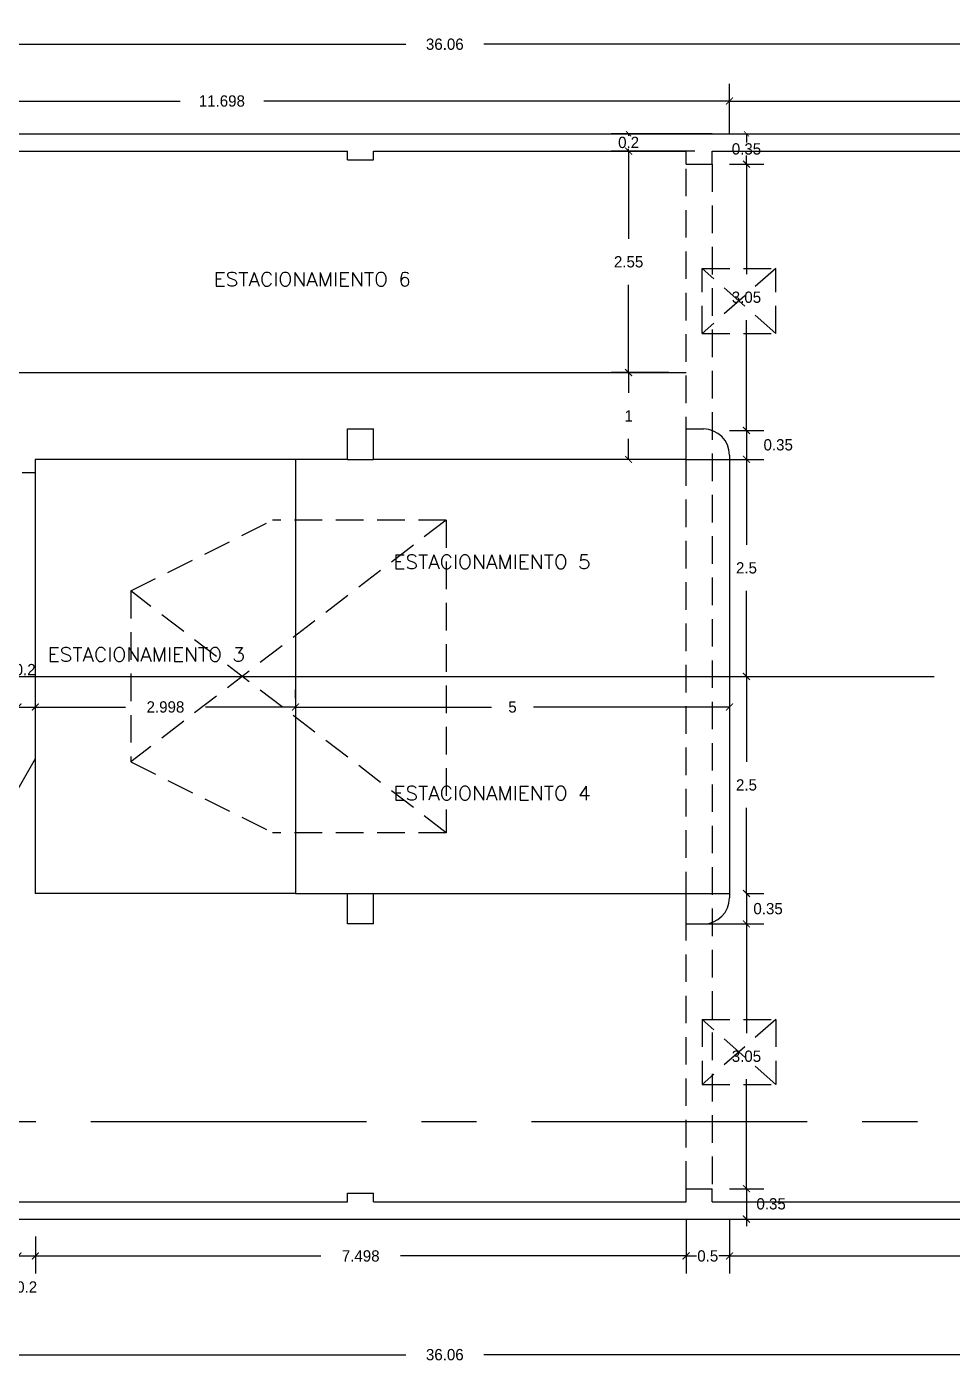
# Model space of a CAD drawing. Header units: millimetres. Extents: x 223 to 336, y 70 to 139.
# Drawn here: x 311.93 to 322.59, y 96.45 to 111.95 of the extents above; entities that cross this region are included whole.
import ezdxf

# ---------------------------------------------------------------- set-up
doc = ezdxf.new("R2010")
doc.units = ezdxf.units.MM
for name, pattern in [('CENTERX2', [101.6, 63.5, -12.7, 12.7, -12.7]), ('DASHED2', [9.525, 6.35, -3.175]), ('HIDDEN', [9.525, 6.35, -3.175])]:
    doc.linetypes.add(name, pattern=pattern)
doc.layers.add('COTAS', color=3, linetype='Continuous', lineweight=9)
for name, color, linetype in [('linea-corte', 140, 'CENTERX2'), ('MUROS', 5, 'Continuous'), ('pisos', 8, 'Continuous'), ('PROYECCIONES', 6, 'HIDDEN'), ('TEXTOS', 4, 'Continuous')]:
    doc.layers.add(name, color=color, linetype=linetype)
doc.styles.add('ROMANS', font='romans.shx', dxfattribs={"height": 0.05})
doc.dimstyles.new('ISO-25', dxfattribs={"dimtxt": 0.13, "dimasz": 0.08, "dimexe": 0.2, "dimexo": 0.2, "dimgap": 0.2, "dimtad": 0, "dimtih": 1, "dimtoh": 1, "dimdec": 3, "dimdsep": 46, "dimtxsty": 'Standard', "dimblk": 'ARCHTICK', "dimcen": 3, "dimadec": 0, "dimazin": 0, "dimtfac": 1, "dimtdec": 3, "dimtmove": 0, "dimatfit": 3, "dimldrblk": 'ARCHTICK', "dimfxl": 1, "dimarcsym": 0})

# ---------------------------------------------------------------- blocks, each defined once
blk = doc.blocks.new('_ARCHTICK')
at = {"color": 0, "linetype": 'ByBlock', "const_width": 0.15}
blk.add_lwpolyline([(-0.5, -0.5), (0.5, 0.5)], dxfattribs=at)
blk = doc.blocks.new('*D50')
at = {"layer": 'COTAS', "color": 0, "lineweight": -2, "ltscale": 0.05, "transparency": 16777216}
for p, q in [((311.827, 98.014), (311.827, 97.589)), ((312.027, 98.014), (312.027, 97.589)), ((311.827, 97.789), (311.747, 97.789)), ((311.827, 97.789), (312.027, 97.789)), ((312.027, 97.789), (312.107, 97.789))]:
    blk.add_line(p, q, dxfattribs=at)
at = {"layer": 'Defpoints', "color": 0, "ltscale": 0.05, "transparency": 16777216}
for p in [(311.827, 98.214), (312.027, 98.214), (312.027, 97.789)]:
    blk.add_point(p, dxfattribs=at)
at = {"layer": 'COTAS', "color": 0, "lineweight": -2, "ltscale": 0.05, "transparency": 16777216, "xscale": 0.08, "yscale": 0.08, "zscale": 0.08}
blk.add_blockref('_ARCHTICK', (311.827, 97.789), dxfattribs=at)
at = {"layer": 'COTAS', "color": 0, "lineweight": -2, "ltscale": 0.05, "transparency": 16777216, "xscale": 0.08, "yscale": 0.08, "zscale": 0.08, "rotation": 180}
blk.add_blockref('_ARCHTICK', (312.027, 97.789), dxfattribs=at)
at = {"layer": 'COTAS', "color": 0, "ltscale": 0.05, "transparency": 16777216, "insert": (311.927, 97.431), "char_height": 0.13, "attachment_point": 5}
blk.add_mtext('0.2', dxfattribs=at)
blk = doc.blocks.new('*D51')
at = {"layer": 'COTAS', "color": 0, "lineweight": -2, "ltscale": 0.05, "transparency": 16777216}
for p, q in [((319.525, 98.214), (319.525, 97.589)), ((312.027, 98.014), (312.027, 97.589)), ((312.027, 97.789), (315.316, 97.789)), ((319.525, 97.789), (316.236, 97.789))]:
    blk.add_line(p, q, dxfattribs=at)
at = {"layer": 'Defpoints', "color": 0, "ltscale": 0.05, "transparency": 16777216}
for p in [(319.525, 98.414), (312.027, 98.214), (319.525, 97.789)]:
    blk.add_point(p, dxfattribs=at)
at = {"layer": 'COTAS', "color": 0, "lineweight": -2, "ltscale": 0.05, "transparency": 16777216, "xscale": 0.08, "yscale": 0.08, "zscale": 0.08, "rotation": 180}
blk.add_blockref('_ARCHTICK', (312.027, 97.789), dxfattribs=at)
at = {"layer": 'COTAS', "color": 0, "lineweight": -2, "ltscale": 0.05, "transparency": 16777216, "xscale": 0.08, "yscale": 0.08, "zscale": 0.08}
blk.add_blockref('_ARCHTICK', (319.525, 97.789), dxfattribs=at)
at = {"layer": 'COTAS', "color": 0, "ltscale": 0.05, "transparency": 16777216, "insert": (315.776, 97.789), "char_height": 0.13, "attachment_point": 5}
blk.add_mtext('7.498', dxfattribs=at)
blk = doc.blocks.new('*D52')
at = {"layer": 'COTAS', "color": 0, "lineweight": -2, "ltscale": 0.05, "transparency": 16777216}
for p, q in [((319.525, 98.214), (319.525, 97.589)), ((320.025, 98.214), (320.025, 97.589)), ((319.525, 97.789), (319.646, 97.789)), ((320.025, 97.789), (319.904, 97.789))]:
    blk.add_line(p, q, dxfattribs=at)
at = {"layer": 'Defpoints', "color": 0, "ltscale": 0.05, "transparency": 16777216}
for p in [(319.525, 98.414), (320.025, 98.414), (320.025, 97.789)]:
    blk.add_point(p, dxfattribs=at)
at = {"layer": 'COTAS', "color": 0, "lineweight": -2, "ltscale": 0.05, "transparency": 16777216, "xscale": 0.06, "yscale": 0.06, "zscale": 0.06, "rotation": 180}
blk.add_blockref('_ARCHTICK', (319.525, 97.789), dxfattribs=at)
at = {"layer": 'COTAS', "color": 0, "lineweight": -2, "ltscale": 0.05, "transparency": 16777216, "xscale": 0.06, "yscale": 0.06, "zscale": 0.06}
blk.add_blockref('_ARCHTICK', (320.025, 97.789), dxfattribs=at)
at = {"layer": 'COTAS', "color": 0, "ltscale": 0.05, "transparency": 16777216, "insert": (319.775, 97.789), "char_height": 0.13, "attachment_point": 5}
blk.add_mtext('0.5', dxfattribs=at)
blk = doc.blocks.new('*D53')
at = {"layer": 'COTAS', "color": 0, "lineweight": -2, "ltscale": 0.05, "transparency": 16777216}
for p, q in [((320.025, 98.214), (320.025, 97.589)), ((326.025, 98.214), (326.025, 97.589)), ((320.025, 97.789), (322.782, 97.789)), ((326.025, 97.789), (323.268, 97.789))]:
    blk.add_line(p, q, dxfattribs=at)
at = {"layer": 'Defpoints', "color": 0, "ltscale": 0.05, "transparency": 16777216}
for p in [(320.025, 98.414), (326.025, 98.414), (326.025, 97.789)]:
    blk.add_point(p, dxfattribs=at)
at = {"layer": 'COTAS', "color": 0, "lineweight": -2, "ltscale": 0.05, "transparency": 16777216, "xscale": 0.08, "yscale": 0.08, "zscale": 0.08, "rotation": 180}
blk.add_blockref('_ARCHTICK', (320.025, 97.789), dxfattribs=at)
at = {"layer": 'COTAS', "color": 0, "lineweight": -2, "ltscale": 0.05, "transparency": 16777216, "xscale": 0.08, "yscale": 0.08, "zscale": 0.08}
blk.add_blockref('_ARCHTICK', (326.025, 97.789), dxfattribs=at)
at = {"layer": 'COTAS', "color": 0, "ltscale": 0.05, "transparency": 16777216, "insert": (323.025, 97.789), "char_height": 0.13, "attachment_point": 5}
blk.add_mtext('6', dxfattribs=at)
blk = doc.blocks.new('*D85')
at = {"layer": 'COTAS', "color": 0, "lineweight": -2, "ltscale": 0.05, "transparency": 16777216}
for p, q in [((320.025, 110.714), (320.025, 111.291)), ((326.025, 110.714), (326.025, 111.291)), ((320.025, 111.091), (322.782, 111.091)), ((326.025, 111.091), (323.268, 111.091))]:
    blk.add_line(p, q, dxfattribs=at)
at = {"layer": 'Defpoints', "color": 0, "ltscale": 0.05, "transparency": 16777216}
for p in [(320.025, 111.091), (320.025, 110.514), (326.025, 110.514)]:
    blk.add_point(p, dxfattribs=at)
at = {"layer": 'COTAS', "color": 0, "lineweight": -2, "ltscale": 0.05, "transparency": 16777216, "xscale": 0.08, "yscale": 0.08, "zscale": 0.08, "rotation": 180}
blk.add_blockref('_ARCHTICK', (320.025, 111.091), dxfattribs=at)
at = {"layer": 'COTAS', "color": 0, "lineweight": -2, "ltscale": 0.05, "transparency": 16777216, "xscale": 0.08, "yscale": 0.08, "zscale": 0.08}
blk.add_blockref('_ARCHTICK', (326.025, 111.091), dxfattribs=at)
at = {"layer": 'COTAS', "color": 0, "ltscale": 0.05, "transparency": 16777216, "insert": (323.025, 111.091), "char_height": 0.13, "attachment_point": 5}
blk.add_mtext('6', dxfattribs=at)
blk = doc.blocks.new('*D86')
at = {"layer": 'COTAS', "color": 0, "lineweight": -2, "ltscale": 0.05, "transparency": 16777216}
for p, q in [((308.327, 110.714), (308.327, 111.291)), ((320.025, 110.714), (320.025, 111.291)), ((308.327, 111.091), (313.694, 111.091)), ((320.025, 111.091), (314.658, 111.091))]:
    blk.add_line(p, q, dxfattribs=at)
at = {"layer": 'Defpoints', "color": 0, "ltscale": 0.05, "transparency": 16777216}
for p in [(308.327, 111.091), (308.327, 110.514), (320.025, 110.514)]:
    blk.add_point(p, dxfattribs=at)
at = {"layer": 'COTAS', "color": 0, "lineweight": -2, "ltscale": 0.05, "transparency": 16777216, "xscale": 0.08, "yscale": 0.08, "zscale": 0.08, "rotation": 180}
blk.add_blockref('_ARCHTICK', (308.327, 111.091), dxfattribs=at)
at = {"layer": 'COTAS', "color": 0, "lineweight": -2, "ltscale": 0.05, "transparency": 16777216, "xscale": 0.08, "yscale": 0.08, "zscale": 0.08}
blk.add_blockref('_ARCHTICK', (320.025, 111.091), dxfattribs=at)
at = {"layer": 'COTAS', "color": 0, "ltscale": 0.05, "transparency": 16777216, "insert": (314.176, 111.091), "char_height": 0.13, "attachment_point": 5}
blk.add_mtext('11.698', dxfattribs=at)
blk = doc.blocks.new('*D91')
at = {"layer": 'COTAS', "color": 0, "lineweight": -2, "ltscale": 0.05, "transparency": 16777216}
for p, q in [((320.221, 110.714), (320.221, 110.614)), ((320.225, 110.714), (320.421, 110.714)), ((320.025, 110.364), (320.421, 110.364)), ((320.221, 110.364), (320.221, 110.464))]:
    blk.add_line(p, q, dxfattribs=at)
at = {"layer": 'Defpoints', "color": 0, "ltscale": 0.05, "transparency": 16777216}
for p in [(320.025, 110.714), (319.825, 110.364), (320.221, 110.364)]:
    blk.add_point(p, dxfattribs=at)
at = {"layer": 'COTAS', "color": 0, "lineweight": -2, "ltscale": 0.05, "transparency": 16777216, "xscale": 0.06, "yscale": 0.06, "zscale": 0.06}
for p, rotation in [((320.221, 110.714), 90), ((320.221, 110.364), 270)]:
    blk.add_blockref('_ARCHTICK', p, dxfattribs=dict(at, rotation=rotation))
at = {"layer": 'COTAS', "color": 0, "ltscale": 0.05, "transparency": 16777216, "insert": (320.221, 110.539), "char_height": 0.13, "attachment_point": 5}
blk.add_mtext('0.35', dxfattribs=at)
blk = doc.blocks.new('*D92')
at = {"layer": 'COTAS', "color": 0, "lineweight": -2, "ltscale": 0.05, "transparency": 16777216}
for p, q in [((320.025, 110.364), (320.421, 110.364)), ((320.221, 110.364), (320.221, 109.096)), ((320.221, 107.297), (320.221, 108.566)), ((320.025, 107.297), (320.421, 107.297))]:
    blk.add_line(p, q, dxfattribs=at)
at = {"layer": 'Defpoints', "color": 0, "ltscale": 0.05, "transparency": 16777216}
for p in [(319.825, 110.364), (319.825, 107.297), (320.221, 107.297)]:
    blk.add_point(p, dxfattribs=at)
at = {"layer": 'COTAS', "color": 0, "lineweight": -2, "ltscale": 0.05, "transparency": 16777216, "xscale": 0.08, "yscale": 0.08, "zscale": 0.08}
for p, rotation in [((320.221, 110.364), 90), ((320.221, 107.297), 270)]:
    blk.add_blockref('_ARCHTICK', p, dxfattribs=dict(at, rotation=rotation))
at = {"layer": 'COTAS', "color": 0, "ltscale": 0.05, "transparency": 16777216, "insert": (320.221, 108.831), "char_height": 0.13, "attachment_point": 5}
blk.add_mtext('3.05', dxfattribs=at)
blk = doc.blocks.new('*D93')
at = {"layer": 'COTAS', "color": 0, "lineweight": -2, "ltscale": 0.05, "transparency": 16777216}
for p, q in [((320.221, 107.297), (320.221, 107.377)), ((320.025, 107.297), (320.421, 107.297)), ((320.221, 107.297), (320.221, 106.964)), ((320.221, 107.297), (320.221, 106.964)), ((320.025, 106.964), (320.421, 106.964)), ((320.221, 106.964), (320.221, 106.884))]:
    blk.add_line(p, q, dxfattribs=at)
at = {"layer": 'Defpoints', "color": 0, "ltscale": 0.05, "transparency": 16777216}
for p in [(319.825, 107.297), (319.825, 106.964), (320.221, 106.964)]:
    blk.add_point(p, dxfattribs=at)
at = {"layer": 'COTAS', "color": 0, "lineweight": -2, "ltscale": 0.05, "transparency": 16777216, "xscale": 0.08, "yscale": 0.08, "zscale": 0.08}
for p, rotation in [((320.221, 107.297), 270), ((320.221, 106.964), 90)]:
    blk.add_blockref('_ARCHTICK', p, dxfattribs=dict(at, rotation=rotation))
at = {"layer": 'COTAS', "color": 0, "ltscale": 0.05, "transparency": 16777216, "insert": (320.587, 107.131), "char_height": 0.13, "attachment_point": 5}
blk.add_mtext('0.35', dxfattribs=at)
blk = doc.blocks.new('*D94')
at = {"layer": 'COTAS', "color": 0, "lineweight": -2, "ltscale": 0.05, "transparency": 16777216}
for p, q in [((320.025, 106.964), (320.421, 106.964)), ((320.221, 106.964), (320.221, 105.979)), ((320.221, 104.464), (320.221, 105.449)), ((320.225, 104.464), (320.421, 104.464))]:
    blk.add_line(p, q, dxfattribs=at)
at = {"layer": 'Defpoints', "color": 0, "ltscale": 0.05, "transparency": 16777216}
for p in [(319.825, 106.964), (320.025, 104.464), (320.221, 104.464)]:
    blk.add_point(p, dxfattribs=at)
at = {"layer": 'COTAS', "color": 0, "lineweight": -2, "ltscale": 0.05, "transparency": 16777216, "xscale": 0.08, "yscale": 0.08, "zscale": 0.08}
for p, rotation in [((320.221, 106.964), 90), ((320.221, 104.464), 270)]:
    blk.add_blockref('_ARCHTICK', p, dxfattribs=dict(at, rotation=rotation))
at = {"layer": 'COTAS', "color": 0, "ltscale": 0.05, "transparency": 16777216, "insert": (320.221, 105.714), "char_height": 0.13, "attachment_point": 5}
blk.add_mtext('2.5', dxfattribs=at)
blk = doc.blocks.new('*D95')
at = {"layer": 'COTAS', "color": 0, "lineweight": -2, "ltscale": 0.05, "transparency": 16777216}
for p, q in [((320.221, 104.464), (320.221, 103.479)), ((320.225, 104.464), (320.421, 104.464)), ((320.221, 101.964), (320.221, 102.949)), ((320.225, 101.964), (320.421, 101.964))]:
    blk.add_line(p, q, dxfattribs=at)
at = {"layer": 'Defpoints', "color": 0, "ltscale": 0.05, "transparency": 16777216}
for p in [(320.025, 104.464), (320.025, 101.964), (320.221, 101.964)]:
    blk.add_point(p, dxfattribs=at)
at = {"layer": 'COTAS', "color": 0, "lineweight": -2, "ltscale": 0.05, "transparency": 16777216, "xscale": 0.08, "yscale": 0.08, "zscale": 0.08}
for p, rotation in [((320.221, 104.464), 90), ((320.221, 101.964), 270)]:
    blk.add_blockref('_ARCHTICK', p, dxfattribs=dict(at, rotation=rotation))
at = {"layer": 'COTAS', "color": 0, "ltscale": 0.05, "transparency": 16777216, "insert": (320.221, 103.214), "char_height": 0.13, "attachment_point": 5}
blk.add_mtext('2.5', dxfattribs=at)
blk = doc.blocks.new('*D96')
at = {"layer": 'COTAS', "color": 0, "lineweight": -2, "ltscale": 0.05, "transparency": 16777216}
for p, q in [((320.221, 101.964), (320.221, 102.044)), ((320.221, 101.964), (320.221, 101.614)), ((320.221, 101.964), (320.221, 101.614)), ((320.225, 101.964), (320.421, 101.964)), ((319.725, 101.614), (320.421, 101.614)), ((320.221, 101.614), (320.221, 101.534))]:
    blk.add_line(p, q, dxfattribs=at)
at = {"layer": 'Defpoints', "color": 0, "ltscale": 0.05, "transparency": 16777216}
for p in [(320.025, 101.964), (319.525, 101.614), (320.221, 101.614)]:
    blk.add_point(p, dxfattribs=at)
at = {"layer": 'COTAS', "color": 0, "lineweight": -2, "ltscale": 0.05, "transparency": 16777216, "xscale": 0.08, "yscale": 0.08, "zscale": 0.08}
for p, rotation in [((320.221, 101.964), 270), ((320.221, 101.614), 90)]:
    blk.add_blockref('_ARCHTICK', p, dxfattribs=dict(at, rotation=rotation))
at = {"layer": 'COTAS', "color": 0, "ltscale": 0.05, "transparency": 16777216, "insert": (320.47, 101.789), "char_height": 0.13, "attachment_point": 5}
blk.add_mtext('0.35', dxfattribs=at)
blk = doc.blocks.new('*D97')
at = {"layer": 'COTAS', "color": 0, "lineweight": -2, "ltscale": 0.05, "transparency": 16777216}
for p, q in [((319.725, 101.614), (320.421, 101.614)), ((320.221, 101.614), (320.221, 100.354)), ((320.221, 98.564), (320.221, 99.824)), ((320.025, 98.564), (320.421, 98.564))]:
    blk.add_line(p, q, dxfattribs=at)
at = {"layer": 'Defpoints', "color": 0, "ltscale": 0.05, "transparency": 16777216}
for p in [(319.525, 101.614), (319.825, 98.564), (320.221, 98.564)]:
    blk.add_point(p, dxfattribs=at)
at = {"layer": 'COTAS', "color": 0, "lineweight": -2, "ltscale": 0.05, "transparency": 16777216, "xscale": 0.08, "yscale": 0.08, "zscale": 0.08}
for p, rotation in [((320.221, 101.614), 90), ((320.221, 98.564), 270)]:
    blk.add_blockref('_ARCHTICK', p, dxfattribs=dict(at, rotation=rotation))
at = {"layer": 'COTAS', "color": 0, "ltscale": 0.05, "transparency": 16777216, "insert": (320.221, 100.089), "char_height": 0.13, "attachment_point": 5}
blk.add_mtext('3.05', dxfattribs=at)
blk = doc.blocks.new('*D98')
at = {"layer": 'COTAS', "color": 0, "lineweight": -2, "ltscale": 0.05, "transparency": 16777216}
for p, q in [((320.025, 98.564), (320.421, 98.564)), ((320.221, 98.564), (320.221, 98.644)), ((320.221, 98.564), (320.221, 98.214)), ((320.221, 98.564), (320.221, 98.214)), ((320.221, 98.214), (320.221, 98.134)), ((320.225, 98.214), (320.421, 98.214))]:
    blk.add_line(p, q, dxfattribs=at)
at = {"layer": 'Defpoints', "color": 0, "ltscale": 0.05, "transparency": 16777216}
for p in [(319.825, 98.564), (320.025, 98.214), (320.221, 98.214)]:
    blk.add_point(p, dxfattribs=at)
at = {"layer": 'COTAS', "color": 0, "lineweight": -2, "ltscale": 0.05, "transparency": 16777216, "xscale": 0.08, "yscale": 0.08, "zscale": 0.08}
for p, rotation in [((320.221, 98.564), 270), ((320.221, 98.214), 90)]:
    blk.add_blockref('_ARCHTICK', p, dxfattribs=dict(at, rotation=rotation))
at = {"layer": 'COTAS', "color": 0, "ltscale": 0.05, "transparency": 16777216, "insert": (320.505, 98.389), "char_height": 0.13, "attachment_point": 5}
blk.add_mtext('0.35', dxfattribs=at)
blk = doc.blocks.new('*D99')
at = {"layer": 'COTAS', "color": 0, "lineweight": -2, "ltscale": 0.05, "transparency": 16777216}
for p, q in [((319.825, 110.714), (318.663, 110.714)), ((318.863, 110.714), (318.863, 110.689)), ((319.625, 110.514), (318.663, 110.514)), ((318.863, 110.514), (318.863, 110.539))]:
    blk.add_line(p, q, dxfattribs=at)
at = {"layer": 'Defpoints', "color": 0, "ltscale": 0.05, "transparency": 16777216}
for p in [(320.025, 110.714), (318.863, 110.514), (319.825, 110.514)]:
    blk.add_point(p, dxfattribs=at)
at = {"layer": 'COTAS', "color": 0, "lineweight": -2, "ltscale": 0.05, "transparency": 16777216, "xscale": 0.06, "yscale": 0.06, "zscale": 0.06}
for p, rotation in [((318.863, 110.714), 90), ((318.863, 110.514), 270)]:
    blk.add_blockref('_ARCHTICK', p, dxfattribs=dict(at, rotation=rotation))
at = {"layer": 'COTAS', "color": 0, "ltscale": 0.05, "transparency": 16777216, "insert": (318.863, 110.614), "char_height": 0.13, "attachment_point": 5}
blk.add_mtext('0.2', dxfattribs=at)
blk = doc.blocks.new('*D100')
at = {"layer": 'COTAS', "color": 0, "lineweight": -2, "ltscale": 0.05, "transparency": 16777216}
for p, q in [((319.625, 110.514), (318.663, 110.514)), ((318.863, 110.514), (318.863, 109.504)), ((318.863, 107.964), (318.863, 108.974)), ((319.325, 107.964), (318.663, 107.964))]:
    blk.add_line(p, q, dxfattribs=at)
at = {"layer": 'Defpoints', "color": 0, "ltscale": 0.05, "transparency": 16777216}
for p in [(319.825, 110.514), (318.863, 107.964), (319.525, 107.964)]:
    blk.add_point(p, dxfattribs=at)
at = {"layer": 'COTAS', "color": 0, "lineweight": -2, "ltscale": 0.05, "transparency": 16777216, "xscale": 0.08, "yscale": 0.08, "zscale": 0.08}
for p, rotation in [((318.863, 110.514), 90), ((318.863, 107.964), 270)]:
    blk.add_blockref('_ARCHTICK', p, dxfattribs=dict(at, rotation=rotation))
at = {"layer": 'COTAS', "color": 0, "ltscale": 0.05, "transparency": 16777216, "insert": (318.863, 109.239), "char_height": 0.13, "attachment_point": 5}
blk.add_mtext('2.55', dxfattribs=at)
blk = doc.blocks.new('*D101')
at = {"layer": 'COTAS', "color": 0, "lineweight": -2, "ltscale": 0.05, "transparency": 16777216}
for p, q in [((319.325, 107.964), (318.663, 107.964)), ((318.863, 107.964), (318.863, 107.729)), ((318.863, 106.964), (318.863, 107.199)), ((319.325, 106.964), (318.663, 106.964))]:
    blk.add_line(p, q, dxfattribs=at)
at = {"layer": 'Defpoints', "color": 0, "ltscale": 0.05, "transparency": 16777216}
for p in [(319.525, 107.964), (318.863, 106.964), (319.525, 106.964)]:
    blk.add_point(p, dxfattribs=at)
at = {"layer": 'COTAS', "color": 0, "lineweight": -2, "ltscale": 0.05, "transparency": 16777216, "xscale": 0.08, "yscale": 0.08, "zscale": 0.08}
for p, rotation in [((318.863, 107.964), 90), ((318.863, 106.964), 270)]:
    blk.add_blockref('_ARCHTICK', p, dxfattribs=dict(at, rotation=rotation))
at = {"layer": 'COTAS', "color": 0, "ltscale": 0.05, "transparency": 16777216, "insert": (318.863, 107.464), "char_height": 0.13, "attachment_point": 5}
blk.add_mtext('1', dxfattribs=at)
blk = doc.blocks.new('*D102')
at = {"layer": 'COTAS', "color": 0, "lineweight": -2, "ltscale": 0.05, "transparency": 16777216}
for p, q in [((298.715, 110.914), (298.715, 111.945)), ((334.775, 110.914), (334.775, 111.945)), ((298.715, 111.745), (316.296, 111.745)), ((334.775, 111.745), (317.194, 111.745))]:
    blk.add_line(p, q, dxfattribs=at)
at = {"layer": 'Defpoints', "color": 0, "ltscale": 0.05, "transparency": 16777216}
for p in [(298.715, 111.745), (298.715, 110.714), (334.775, 110.714)]:
    blk.add_point(p, dxfattribs=at)
at = {"layer": 'COTAS', "color": 0, "lineweight": -2, "ltscale": 0.05, "transparency": 16777216, "xscale": 0.08, "yscale": 0.08, "zscale": 0.08, "rotation": 180}
blk.add_blockref('_ARCHTICK', (298.715, 111.745), dxfattribs=at)
at = {"layer": 'COTAS', "color": 0, "lineweight": -2, "ltscale": 0.05, "transparency": 16777216, "xscale": 0.08, "yscale": 0.08, "zscale": 0.08}
blk.add_blockref('_ARCHTICK', (334.775, 111.745), dxfattribs=at)
at = {"layer": 'COTAS', "color": 0, "ltscale": 0.05, "transparency": 16777216, "insert": (316.745, 111.745), "char_height": 0.13, "attachment_point": 5}
blk.add_mtext('36.06', dxfattribs=at)
blk = doc.blocks.new('*D119')
at = {"layer": 'COTAS', "color": 0, "lineweight": -2, "ltscale": 0.05, "transparency": 16777216}
for p, q in [((311.827, 104.214), (311.827, 104.312)), ((312.027, 104.214), (312.027, 104.312)), ((311.827, 104.112), (311.747, 104.112)), ((311.827, 104.112), (312.027, 104.112)), ((312.027, 104.112), (312.107, 104.112))]:
    blk.add_line(p, q, dxfattribs=at)
at = {"layer": 'Defpoints', "color": 0, "ltscale": 0.05, "transparency": 16777216}
for p in [(311.827, 104.014), (312.027, 104.112), (312.027, 104.014)]:
    blk.add_point(p, dxfattribs=at)
at = {"layer": 'COTAS', "color": 0, "lineweight": -2, "ltscale": 0.05, "transparency": 16777216, "xscale": 0.08, "yscale": 0.08, "zscale": 0.08}
blk.add_blockref('_ARCHTICK', (311.827, 104.112), dxfattribs=at)
at = {"layer": 'COTAS', "color": 0, "lineweight": -2, "ltscale": 0.05, "transparency": 16777216, "xscale": 0.08, "yscale": 0.08, "zscale": 0.08, "rotation": 180}
blk.add_blockref('_ARCHTICK', (312.027, 104.112), dxfattribs=at)
at = {"layer": 'COTAS', "color": 0, "ltscale": 0.05, "transparency": 16777216, "insert": (311.909, 104.542), "char_height": 0.13, "attachment_point": 5}
blk.add_mtext('0.2', dxfattribs=at)
blk = doc.blocks.new('*D120')
at = {"layer": 'COTAS', "color": 0, "lineweight": -2, "ltscale": 0.05, "transparency": 16777216}
for p, q in [((312.027, 104.214), (312.027, 104.312)), ((315.025, 104.214), (315.025, 104.312)), ((312.027, 104.112), (313.066, 104.112)), ((315.025, 104.112), (313.986, 104.112))]:
    blk.add_line(p, q, dxfattribs=at)
at = {"layer": 'Defpoints', "color": 0, "ltscale": 0.05, "transparency": 16777216}
for p in [(312.027, 104.014), (315.025, 104.112), (315.025, 104.014)]:
    blk.add_point(p, dxfattribs=at)
at = {"layer": 'COTAS', "color": 0, "lineweight": -2, "ltscale": 0.05, "transparency": 16777216, "xscale": 0.08, "yscale": 0.08, "zscale": 0.08, "rotation": 180}
blk.add_blockref('_ARCHTICK', (312.027, 104.112), dxfattribs=at)
at = {"layer": 'COTAS', "color": 0, "lineweight": -2, "ltscale": 0.05, "transparency": 16777216, "xscale": 0.08, "yscale": 0.08, "zscale": 0.08}
blk.add_blockref('_ARCHTICK', (315.025, 104.112), dxfattribs=at)
at = {"layer": 'COTAS', "color": 0, "ltscale": 0.05, "transparency": 16777216, "insert": (313.526, 104.112), "char_height": 0.13, "attachment_point": 5}
blk.add_mtext('2.998', dxfattribs=at)
blk = doc.blocks.new('*D121')
at = {"layer": 'COTAS', "color": 0, "lineweight": -2, "ltscale": 0.05, "transparency": 16777216}
for p, q in [((315.025, 104.214), (315.025, 104.312)), ((320.025, 104.264), (320.025, 103.912)), ((315.025, 104.112), (317.282, 104.112)), ((320.025, 104.112), (317.768, 104.112))]:
    blk.add_line(p, q, dxfattribs=at)
at = {"layer": 'Defpoints', "color": 0, "ltscale": 0.05, "transparency": 16777216}
for p in [(320.025, 104.464), (315.025, 104.014), (320.025, 104.112)]:
    blk.add_point(p, dxfattribs=at)
at = {"layer": 'COTAS', "color": 0, "lineweight": -2, "ltscale": 0.05, "transparency": 16777216, "xscale": 0.08, "yscale": 0.08, "zscale": 0.08, "rotation": 180}
blk.add_blockref('_ARCHTICK', (315.025, 104.112), dxfattribs=at)
at = {"layer": 'COTAS', "color": 0, "lineweight": -2, "ltscale": 0.05, "transparency": 16777216, "xscale": 0.08, "yscale": 0.08, "zscale": 0.08}
blk.add_blockref('_ARCHTICK', (320.025, 104.112), dxfattribs=at)
at = {"layer": 'COTAS', "color": 0, "ltscale": 0.05, "transparency": 16777216, "insert": (317.525, 104.112), "char_height": 0.13, "attachment_point": 5}
blk.add_mtext('5', dxfattribs=at)
blk = doc.blocks.new('*D132')
at = {"layer": 'COTAS', "color": 0, "lineweight": -2, "ltscale": 0.05, "transparency": 16777216}
for p, q in [((298.715, 98.014), (298.715, 96.452)), ((334.775, 98.014), (334.775, 96.452)), ((298.715, 96.652), (316.296, 96.652)), ((334.775, 96.652), (317.194, 96.652))]:
    blk.add_line(p, q, dxfattribs=at)
at = {"layer": 'Defpoints', "color": 0, "ltscale": 0.05, "transparency": 16777216}
for p in [(298.715, 98.214), (334.775, 98.214), (334.775, 96.652)]:
    blk.add_point(p, dxfattribs=at)
at = {"layer": 'COTAS', "color": 0, "lineweight": -2, "ltscale": 0.05, "transparency": 16777216, "xscale": 0.08, "yscale": 0.08, "zscale": 0.08, "rotation": 180}
blk.add_blockref('_ARCHTICK', (298.715, 96.652), dxfattribs=at)
at = {"layer": 'COTAS', "color": 0, "lineweight": -2, "ltscale": 0.05, "transparency": 16777216, "xscale": 0.08, "yscale": 0.08, "zscale": 0.08}
blk.add_blockref('_ARCHTICK', (334.775, 96.652), dxfattribs=at)
at = {"layer": 'COTAS', "color": 0, "ltscale": 0.05, "transparency": 16777216, "insert": (316.745, 96.652), "char_height": 0.13, "attachment_point": 5}
blk.add_mtext('36.06', dxfattribs=at)

msp = doc.modelspace()

# ---------------------------------------------------------------- linework, layer by layer
at = {"layer": 'linea-corte', "ltscale": 0.05}
msp.add_line((336.16088, 99.33299), (297.0775, 99.33299), dxfattribs=at)
at = {"layer": 'MUROS'}
for p, q in [((298.71504, 110.7142), (334.77504, 110.7142)), ((310.22665, 110.5142), (315.62504, 110.5142)), ((315.62504, 110.4142), (315.62504, 110.5142)), ((315.92504, 110.5142), (319.52504, 110.5142)), ((315.92504, 110.4142), (315.92504, 110.5142)), ((319.52504, 110.3642), (319.52504, 110.5142)), ((319.82504, 110.3642), (319.82504, 110.5142)), ((319.82504, 110.5142), (326.02504, 110.5142)), ((315.62504, 110.4142), (315.92504, 110.4142)), ((319.52504, 110.3642), (319.82504, 110.3642)), ((315.62504, 106.9642), (315.62504, 107.3142)), ((315.62504, 107.3142), (315.92504, 107.3142)), ((315.92504, 106.9642), (315.92504, 107.3142)), ((319.52504, 106.9642), (319.52504, 107.3142)), ((319.52504, 107.3142), (319.72504, 107.3142)), ((315.62504, 106.9642), (315.92504, 106.9642)), ((319.52504, 106.9642), (320.02504, 106.9642)), ((311.87665, 106.8142), (312.02665, 106.8142)), ((312.02665, 106.8142), (312.02665, 103.5142)), ((312.02665, 103.5142), (311.20656, 102.09376)), ((315.62504, 101.9642), (315.92504, 101.9642)), ((315.62504, 101.6142), (315.62504, 101.9642)), ((315.92504, 101.6142), (315.92504, 101.9642)), ((319.52504, 101.9642), (320.02504, 101.9642)), ((319.52504, 101.6142), (319.72504, 101.6142)), ((319.52504, 98.4142), (319.52504, 98.5642)), ((319.52504, 98.5642), (319.82504, 98.5642)), ((319.82504, 98.4142), (319.82504, 98.5642)), ((310.22665, 98.4142), (315.62504, 98.4142)), ((315.62504, 98.4142), (315.62504, 98.5142)), ((315.62504, 98.5142), (315.92504, 98.5142)), ((315.92504, 98.4142), (315.92504, 98.5142)), ((315.92504, 98.4142), (319.52504, 98.4142)), ((319.82504, 98.4142), (326.02504, 98.4142)), ((298.71504, 98.2142), (334.77504, 98.2142))]:
    msp.add_line(p, q, dxfattribs=at)
at = {"layer": 'MUROS', "ltscale": 0.05}
for p, q in [((319.52504, 101.6142), (319.52504, 101.9642)), ((315.92504, 101.6142), (315.62504, 101.6142))]:
    msp.add_line(p, q, dxfattribs=at)
at = {"layer": 'MUROS'}
for centre, start, end in [((319.72504, 107.0142), 0, 90), ((319.72504, 101.9142), 270, 0)]:
    msp.add_arc(centre, 0.3, start, end, dxfattribs=at)
at = {"layer": 'pisos', "ltscale": 0.05}
for p, q in [((310.22665, 107.9642), (319.52504, 107.9642)), ((312.02665, 106.9642), (312.02665, 106.8142)), ((315.62504, 106.9642), (315.02504, 106.9642)), ((319.52504, 106.9642), (315.92504, 106.9642)), ((315.02504, 101.9642), (315.62504, 101.9642)), ((315.92504, 101.9642), (319.52504, 101.9642))]:
    msp.add_line(p, q, dxfattribs=at)
at = {"layer": 'pisos'}
for p, q in [((315.02504, 106.9642), (312.02665, 106.9642)), ((315.02504, 106.9642), (315.02504, 101.9642)), ((320.02504, 107.0142), (320.02504, 101.9142)), ((315.02504, 104.4642), (320.02504, 104.4642)), ((312.02665, 103.5142), (312.02665, 101.9642)), ((315.02504, 101.9642), (312.02665, 101.9642))]:
    msp.add_line(p, q, dxfattribs=at)
at = {"layer": 'pisos', "color": 6, "ltscale": 0.05}
msp.add_line((304.07665, 104.46423), (322.38489, 104.46423), dxfattribs=at)
at = {"layer": 'PROYECCIONES', "linetype": 'DASHED2', "ltscale": 0.05}
for p, q in [((319.52504, 98.5642), (319.52504, 110.3642)), ((319.82504, 110.3642), (319.82504, 98.5642)), ((320.56068, 108.4142), (319.71068, 109.1642)), ((320.56068, 109.1642), (319.71068, 108.4142)), ((319.71068, 109.1642), (320.56068, 109.1642)), ((319.71068, 108.4142), (319.71068, 109.1642)), ((320.56068, 108.4142), (320.56068, 109.1642)), ((319.71068, 108.4142), (320.56068, 108.4142)), ((316.76068, 106.2642), (313.12665, 103.47985)), ((313.12665, 105.44855), (314.76068, 106.2642)), ((316.76068, 106.2642), (314.76068, 106.2642)), ((316.76068, 106.2642), (316.76068, 102.6642)), ((316.76068, 102.6642), (313.12665, 105.44855)), ((313.12665, 105.44855), (313.12665, 103.47985)), ((313.12665, 103.47985), (314.76068, 102.6642)), ((316.76068, 102.6642), (314.76068, 102.6642)), ((320.56068, 99.7642), (319.71068, 100.5142)), ((320.56068, 100.5142), (319.71068, 99.7642)), ((319.71068, 100.5142), (320.56068, 100.5142)), ((319.71068, 100.5142), (319.71068, 99.7642)), ((320.56068, 100.5142), (320.56068, 99.7642)), ((319.71068, 99.7642), (320.56068, 99.7642))]:
    msp.add_line(p, q, dxfattribs=at)

# ---------------------------------------------------------------- texts
at = {"layer": 'TEXTOS', "style": 'ROMANS', "width": 1.065916}
for s, p in [('ESTACIONAMIENTO 6', (314.08115, 108.95829)), ('ESTACIONAMIENTO 5', (316.1525, 105.70474)), ('ESTACIONAMIENTO 3', (312.16852, 104.63589)), ('ESTACIONAMIENTO 4', (316.1525, 103.04089))]:
    msp.add_text(s, height=0.16, dxfattribs=at).set_placement(p)

# ---------------------------------------------------------------- dimensions: what is measured, and where the dimension line sits
at = {"layer": 'COTAS', "ltscale": 0.05}
for base, p1, p2, override, picture, middle in [((298.71504, 111.74505), (334.77504, 110.7142), (298.71504, 110.7142), {"dimscale": 1}, '*D102', (316.74504, 111.74505)), ((308.32665, 111.09068), (320.02504, 110.5142), (308.32665, 110.5142), {"dimscale": 1, "dimtmove": 1}, '*D86', (314.17585, 111.09068)), ((320.02504, 111.09068), (326.02504, 110.5142), (320.02504, 110.5142), {"dimscale": 1, "dimtmove": 1}, '*D85', (323.02504, 111.09068)), ((320.02504, 104.11194), (315.02504, 104.0142), (320.02504, 104.4642), {"dimscale": 1, "dimtmove": 1}, '*D121', (317.52504, 104.11194)), ((315.02504, 104.11194), (312.02665, 104.0142), (315.02504, 104.0142), {"dimscale": 1, "dimtmove": 1}, '*D120', (313.52585, 104.11194)), ((319.52504, 97.78927), (312.02665, 98.2142), (319.52504, 98.4142), {"dimscale": 1, "dimtmove": 1}, '*D51', (315.77585, 97.78927)), ((320.02504, 97.78927), (319.52504, 98.4142), (320.02504, 98.4142), {"dimscale": 1, "dimasz": 0.06, "dimgap": 0.01}, '*D52', (319.77504, 97.78927)), ((326.02504, 97.78927), (320.02504, 98.4142), (326.02504, 98.4142), {"dimscale": 1, "dimtmove": 1}, '*D53', (323.02504, 97.78927)), ((334.77504, 96.6518), (298.71504, 98.2142), (334.77504, 98.2142), {"dimscale": 1}, '*D132', (316.74504, 96.6518))]:
    dim = msp.add_linear_dim(base=base, p1=p1, p2=p2, dimstyle='ISO-25', override=override, dxfattribs=at)
    dim.commit()
    dim.dimension.update_dxf_attribs({"geometry": picture, "text_midpoint": middle})
for base, p1, p2, override, picture, middle in [((318.86283, 110.5142), (320.02504, 110.7142), (319.82504, 110.5142), {"dimscale": 1, "dimasz": 0.06, "dimgap": 0.01}, '*D99', (318.86283, 110.6142)), ((320.22086, 110.3642), (320.02504, 110.7142), (319.82504, 110.3642), {"dimscale": 1, "dimasz": 0.06, "dimgap": 0.01}, '*D91', (320.22086, 110.5392)), ((318.86283, 107.9642), (319.82504, 110.5142), (319.52504, 107.9642), {"dimscale": 1, "dimtmove": 1}, '*D100', (318.86283, 109.2392)), ((318.86283, 106.9642), (319.52504, 107.9642), (319.52504, 106.9642), {"dimscale": 1, "dimtmove": 1}, '*D101', (318.86283, 107.4642)), ((320.22086, 104.4642), (319.82504, 106.9642), (320.02504, 104.4642), {"dimscale": 1, "dimtmove": 1}, '*D94', (320.22086, 105.7142)), ((320.22086, 101.9642), (320.02504, 104.4642), (320.02504, 101.9642), {"dimscale": 1, "dimtmove": 1}, '*D95', (320.22086, 103.2142)), ((320.22086, 98.5642), (319.52504, 101.6142), (319.82504, 98.5642), {"dimscale": 1, "dimtmove": 1}, '*D97', (320.22086, 100.0892))]:
    dim = msp.add_linear_dim(base=base, p1=p1, p2=p2, angle=90, dimstyle='ISO-25', override=override, dxfattribs=at)
    dim.commit()
    dim.dimension.update_dxf_attribs({"geometry": picture, "text_midpoint": middle})
dim = msp.add_linear_dim(base=(320.22086, 107.29705), p1=(319.82504, 110.3642), p2=(319.82504, 107.29705), angle=90, text='3.05', dimstyle='ISO-25', override={"dimscale": 1, "dimtmove": 1}, dxfattribs=at)
dim.commit()
dim.dimension.update_dxf_attribs({"geometry": '*D92', "text_midpoint": (320.22086, 108.83063)})
dim = msp.add_linear_dim(base=(320.22086, 106.9642), p1=(319.82504, 107.29705), p2=(319.82504, 106.9642), angle=90, text='0.35', dimstyle='ISO-25', override={"dimscale": 1, "dimtmove": 1}, dxfattribs=at)
dim.commit()
dim.dimension.update_dxf_attribs({"geometry": '*D93', "text_midpoint": (320.5866, 107.13063), "dimtype": 160})
for base, p1, p2, picture, middle in [((312.02665, 104.11194), (311.82665, 104.0142), (312.02665, 104.0142), '*D119', (311.90916, 104.54194)), ((312.02665, 97.78927), (311.82665, 98.2142), (312.02665, 98.2142), '*D50', (311.92665, 97.43069))]:
    dim = msp.add_linear_dim(base=base, p1=p1, p2=p2, dimstyle='ISO-25', override={"dimscale": 1, "dimtmove": 1}, dxfattribs=at)
    dim.commit()
    dim.dimension.update_dxf_attribs({"geometry": picture, "text_midpoint": middle, "dimtype": 160})
for base, p1, p2, picture, middle in [((320.22086, 101.6142), (320.02504, 101.9642), (319.52504, 101.6142), '*D96', (320.46986, 101.7892)), ((320.22086, 98.2142), (319.82504, 98.5642), (320.02504, 98.2142), '*D98', (320.50466, 98.3892))]:
    dim = msp.add_linear_dim(base=base, p1=p1, p2=p2, angle=90, dimstyle='ISO-25', override={"dimscale": 1, "dimtmove": 1}, dxfattribs=at)
    dim.commit()
    dim.dimension.update_dxf_attribs({"geometry": picture, "text_midpoint": middle, "dimtype": 160})

doc.saveas('drawing.dxf')
